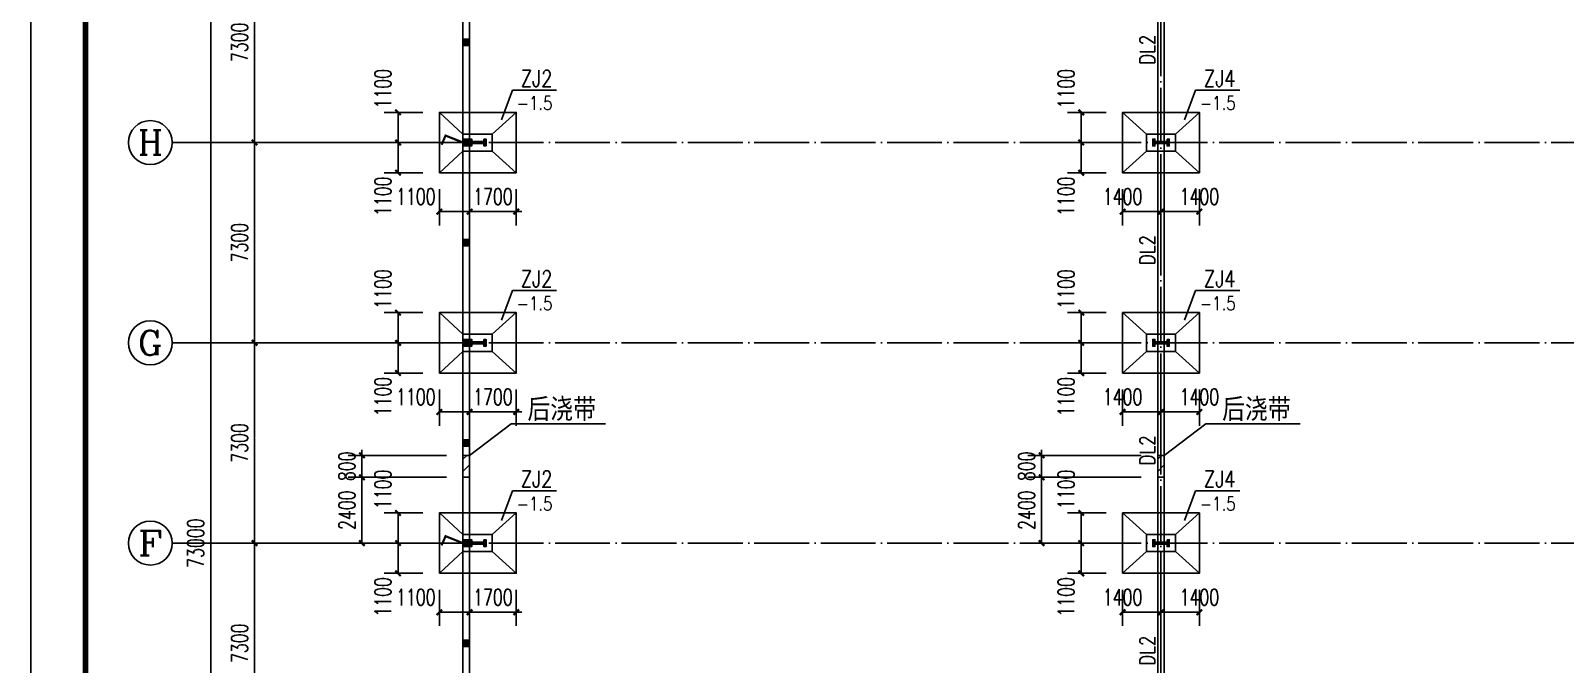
# Model space of a CAD drawing. Extents: x 37237700 to 37865026, y 138877 to 347670.
# Drawn here: x 37237700 to 37293633, y 290427 to 313518 of the extents above; entities that cross this region are included whole.
import ezdxf
from ezdxf.enums import TextEntityAlignment as Align

# ---------------------------------------------------------------- set-up
doc = ezdxf.new("R2010")
doc.units = 0
doc.header["$LTSCALE"] = 1000
doc.header["$MEASUREMENT"] = 0
doc.linetypes.add('ACAD_ISO04W100', pattern=[30.5, 24, -3, 0.5, -3])
doc.linetypes.add('DOTE', pattern=[2.42, 2, -0.2, 0.02, -0.2])
doc.layers.get('0').update_dxf_attribs({"linetype": 'CONTINUOUS'})
doc.layers.get('DEFPOINTS').update_dxf_attribs({"linetype": 'CONTINUOUS'})
for name, color, linetype in [('AXIS', 3, 'CONTINUOUS'), ('AXIS_TEXT', 7, 'CONTINUOUS'), ('COLUMN', 7, 'CONTINUOUS'), ('DOTE', 1, 'ACAD_ISO04W100'), ('PUB_DIM', 3, 'CONTINUOUS'), ('PUB_HATCH', 8, 'CONTINUOUS'), ('PUB_TITLE', 4, 'CONTINUOUS'), ('PUB_WZ', 7, 'CONTINUOUS'), ('独立基础', 2, 'CONTINUOUS')]:
    doc.layers.add(name, color=color, linetype=linetype)
doc.styles.add('_HZTXT', font='txt.shx', dxfattribs={"width": 0.8, "bigfont": 'hztxt.shx'})
doc.styles.add('_TCH_AXIS', font='COMPLEX', dxfattribs={"bigfont": 'GBCBIG'})
doc.styles.add('_TCH_DIM_T3', font='SIMPLEX', dxfattribs={"width": 0.705882, "bigfont": 'GBCBIG'})
doc.styles.add('COMPLEX', font='COMPLEX')
doc.styles.add('DIM_FONT', font='SIMPLEX.shx', dxfattribs={"width": 0.8})
doc.dimstyles.new('_TCH_ARCH&&200', dxfattribs={"dimtxt": 595, "dimasz": 200, "dimexe": 500, "dimexo": 600, "dimgap": 252.5, "dimtad": 1, "dimdec": 0, "dimzin": 0, "dimdsep": 46, "dimtxsty": '_TCH_DIM_T3', "dimblk": 'ARCHTICK', "dimcen": 0.09, "dimclrt": 7, "dimazin": 2, "dimtfac": 1, "dimtdec": 0, "dimtix": 1, "dimtmove": 2, "dimatfit": 3, "dimfxl": 1, "dimtolj": 1, "dimtzin": 0, "dimarcsym": 0})

# ---------------------------------------------------------------- blocks, each defined once
blk = doc.blocks.new('_ArchTick')
at = {"color": 0, "linetype": 'ByBlock', "const_width": 0.4}
blk.add_lwpolyline([(-0.5, -0.5), (0.5, 0.5)], dxfattribs=at)
blk = doc.blocks.new('*D1121')
at = {"layer": 'DEFPOINTS', "color": 0}
for p in [(37274546, 298043), (37278777, 298043), (37278777, 297243)]:
    blk.add_point(p, dxfattribs=at)
at = {"layer": 'PUB_DIM', "color": 0, "lineweight": -2}
for p, q in [((37274546, 298043), (37274546, 298243)), ((37278177, 298043), (37274046, 298043)), ((37274546, 297243), (37274546, 298043)), ((37278177, 297243), (37274046, 297243)), ((37274546, 297243), (37274546, 297043))]:
    blk.add_line(p, q, dxfattribs=at)
at = {"layer": 'PUB_DIM', "color": 0, "lineweight": -2, "xscale": 200, "yscale": 200, "zscale": 200}
for p, rotation in [((37274546, 298043), 270), ((37274546, 297243), 90)]:
    blk.add_blockref('_ArchTick', p, dxfattribs=dict(at, rotation=rotation))
at = {"layer": 'PUB_DIM', "color": 7, "insert": (37273996, 297643), "char_height": 595, "attachment_point": 5, "rotation": 90, "style": '_TCH_DIM_T3'}
blk.add_mtext('\\A1;800', dxfattribs=at)
blk = doc.blocks.new('*D1122')
at = {"layer": 'DEFPOINTS', "color": 0}
for p in [(37274546, 297243), (37278777, 297243), (37278777, 294843)]:
    blk.add_point(p, dxfattribs=at)
at = {"layer": 'PUB_DIM', "color": 0, "lineweight": -2}
for p, q in [((37278177, 297243), (37274046, 297243)), ((37274546, 294843), (37274546, 297243)), ((37278177, 294843), (37274046, 294843))]:
    blk.add_line(p, q, dxfattribs=at)
at = {"layer": 'PUB_DIM', "color": 0, "lineweight": -2, "xscale": 200, "yscale": 200, "zscale": 200}
for p, rotation in [((37274546, 297243), 90), ((37274546, 294843), 270)]:
    blk.add_blockref('_ArchTick', p, dxfattribs=dict(at, rotation=rotation))
at = {"layer": 'PUB_DIM', "color": 7, "insert": (37273996, 296043), "char_height": 595, "attachment_point": 5, "rotation": 90, "style": '_TCH_DIM_T3'}
blk.add_mtext('\\A1;2400', dxfattribs=at)
blk = doc.blocks.new('*D1123')
at = {"layer": 'DEFPOINTS', "color": 0}
for p in [(37249773, 298043), (37253457, 298043), (37253457, 297243)]:
    blk.add_point(p, dxfattribs=at)
at = {"layer": 'PUB_DIM', "color": 0, "lineweight": -2}
for p, q in [((37249773, 298043), (37249773, 298243)), ((37252857, 298043), (37249273, 298043)), ((37249773, 297243), (37249773, 298043)), ((37252857, 297243), (37249273, 297243)), ((37249773, 297243), (37249773, 297043))]:
    blk.add_line(p, q, dxfattribs=at)
at = {"layer": 'PUB_DIM', "color": 0, "lineweight": -2, "xscale": 200, "yscale": 200, "zscale": 200}
for p, rotation in [((37249773, 298043), 270), ((37249773, 297243), 90)]:
    blk.add_blockref('_ArchTick', p, dxfattribs=dict(at, rotation=rotation))
at = {"layer": 'PUB_DIM', "color": 7, "insert": (37249223, 297643), "char_height": 595, "attachment_point": 5, "rotation": 90, "style": '_TCH_DIM_T3'}
blk.add_mtext('\\A1;800', dxfattribs=at)
blk = doc.blocks.new('*D1124')
at = {"layer": 'DEFPOINTS', "color": 0}
for p in [(37249773, 297243), (37253457, 297243), (37253457, 294843)]:
    blk.add_point(p, dxfattribs=at)
at = {"layer": 'PUB_DIM', "color": 0, "lineweight": -2}
for p, q in [((37252857, 297243), (37249273, 297243)), ((37249773, 294843), (37249773, 297243)), ((37252857, 294843), (37249273, 294843))]:
    blk.add_line(p, q, dxfattribs=at)
at = {"layer": 'PUB_DIM', "color": 0, "lineweight": -2, "xscale": 200, "yscale": 200, "zscale": 200}
for p, rotation in [((37249773, 297243), 90), ((37249773, 294843), 270)]:
    blk.add_blockref('_ArchTick', p, dxfattribs=dict(at, rotation=rotation))
at = {"layer": 'PUB_DIM', "color": 7, "insert": (37249223, 296043), "char_height": 595, "attachment_point": 5, "rotation": 90, "style": '_TCH_DIM_T3'}
blk.add_mtext('\\A1;2400', dxfattribs=at)
blk = doc.blocks.new('*D1177')
at = {"layer": 'DEFPOINTS', "color": 0}
for p in [(37275989, 310543), (37277497, 310543), (37277497, 309443)]:
    blk.add_point(p, dxfattribs=at)
at = {"layer": 'PUB_DIM', "color": 0, "lineweight": -2}
for p, q in [((37276897, 310543), (37275489, 310543)), ((37275989, 309443), (37275989, 310543)), ((37276897, 309443), (37275489, 309443))]:
    blk.add_line(p, q, dxfattribs=at)
at = {"layer": 'PUB_DIM', "color": 0, "lineweight": -2, "xscale": 200, "yscale": 200, "zscale": 200}
for p, rotation in [((37275989, 310543), 90), ((37275989, 309443), 270)]:
    blk.add_blockref('_ArchTick', p, dxfattribs=dict(at, rotation=rotation))
at = {"layer": 'PUB_DIM', "color": 7, "insert": (37275439, 311403), "char_height": 595, "attachment_point": 5, "rotation": 90, "style": '_TCH_DIM_T3'}
blk.add_mtext('\\A1;1100', dxfattribs=at)
blk = doc.blocks.new('*D1178')
at = {"layer": 'DEFPOINTS', "color": 0}
for p in [(37275989, 309443), (37277497, 309443), (37277497, 308343)]:
    blk.add_point(p, dxfattribs=at)
at = {"layer": 'PUB_DIM', "color": 0, "lineweight": -2}
for p, q in [((37276897, 309443), (37275489, 309443)), ((37275989, 308343), (37275989, 309443)), ((37276897, 308343), (37275489, 308343))]:
    blk.add_line(p, q, dxfattribs=at)
at = {"layer": 'PUB_DIM', "color": 0, "lineweight": -2, "xscale": 200, "yscale": 200, "zscale": 200}
for p, rotation in [((37275989, 309443), 90), ((37275989, 308343), 270)]:
    blk.add_blockref('_ArchTick', p, dxfattribs=dict(at, rotation=rotation))
at = {"layer": 'PUB_DIM', "color": 7, "insert": (37275439, 307483), "char_height": 595, "attachment_point": 5, "rotation": 90, "style": '_TCH_DIM_T3'}
blk.add_mtext('\\A1;1100', dxfattribs=at)
blk = doc.blocks.new('*D1179')
at = {"layer": 'DEFPOINTS', "color": 0}
for p in [(37277497, 308343), (37278897, 308343), (37278897, 306924)]:
    blk.add_point(p, dxfattribs=at)
at = {"layer": 'PUB_DIM', "color": 0, "lineweight": -2}
for p, q in [((37277497, 307743), (37277497, 306424)), ((37278897, 307743), (37278897, 306424)), ((37277497, 306924), (37278897, 306924))]:
    blk.add_line(p, q, dxfattribs=at)
at = {"layer": 'PUB_DIM', "color": 0, "lineweight": -2, "xscale": 200, "yscale": 200, "zscale": 200, "rotation": 180}
blk.add_blockref('_ArchTick', (37277497, 306924), dxfattribs=at)
at = {"layer": 'PUB_DIM', "color": 0, "lineweight": -2, "xscale": 200, "yscale": 200, "zscale": 200}
blk.add_blockref('_ArchTick', (37278897, 306924), dxfattribs=at)
at = {"layer": 'PUB_DIM', "color": 7, "insert": (37277497, 307474), "char_height": 595, "attachment_point": 5, "style": '_TCH_DIM_T3'}
blk.add_mtext('\\A1;1400', dxfattribs=at)
blk = doc.blocks.new('*D1180')
at = {"layer": 'DEFPOINTS', "color": 0}
for p in [(37278897, 308343), (37280297, 308343), (37280297, 306924)]:
    blk.add_point(p, dxfattribs=at)
at = {"layer": 'PUB_DIM', "color": 0, "lineweight": -2}
for p, q in [((37278897, 307743), (37278897, 306424)), ((37280297, 307743), (37280297, 306424)), ((37278897, 306924), (37280297, 306924))]:
    blk.add_line(p, q, dxfattribs=at)
at = {"layer": 'PUB_DIM', "color": 0, "lineweight": -2, "xscale": 200, "yscale": 200, "zscale": 200, "rotation": 180}
blk.add_blockref('_ArchTick', (37278897, 306924), dxfattribs=at)
at = {"layer": 'PUB_DIM', "color": 0, "lineweight": -2, "xscale": 200, "yscale": 200, "zscale": 200}
blk.add_blockref('_ArchTick', (37280297, 306924), dxfattribs=at)
at = {"layer": 'PUB_DIM', "color": 7, "insert": (37280297, 307474), "char_height": 595, "attachment_point": 5, "style": '_TCH_DIM_T3'}
blk.add_mtext('\\A1;1400', dxfattribs=at)
blk = doc.blocks.new('*D1181')
at = {"layer": 'DEFPOINTS', "color": 0}
for p in [(37252597, 308343), (37253697, 308343), (37253697, 306924)]:
    blk.add_point(p, dxfattribs=at)
at = {"layer": 'PUB_DIM', "color": 0, "lineweight": -2}
for p, q in [((37252597, 307743), (37252597, 306424)), ((37253697, 307743), (37253697, 306424)), ((37252597, 306924), (37253697, 306924))]:
    blk.add_line(p, q, dxfattribs=at)
at = {"layer": 'PUB_DIM', "color": 0, "lineweight": -2, "xscale": 200, "yscale": 200, "zscale": 200, "rotation": 180}
blk.add_blockref('_ArchTick', (37252597, 306924), dxfattribs=at)
at = {"layer": 'PUB_DIM', "color": 0, "lineweight": -2, "xscale": 200, "yscale": 200, "zscale": 200}
blk.add_blockref('_ArchTick', (37253697, 306924), dxfattribs=at)
at = {"layer": 'PUB_DIM', "color": 7, "insert": (37251737, 307474), "char_height": 595, "attachment_point": 5, "style": '_TCH_DIM_T3'}
blk.add_mtext('\\A1;1100', dxfattribs=at)
blk = doc.blocks.new('*D1182')
at = {"layer": 'DEFPOINTS', "color": 0}
for p in [(37253697, 308343), (37255397, 308343), (37255397, 306924)]:
    blk.add_point(p, dxfattribs=at)
at = {"layer": 'PUB_DIM', "color": 0, "lineweight": -2}
for p, q in [((37253697, 307743), (37253697, 306424)), ((37255397, 307743), (37255397, 306424)), ((37253697, 306924), (37253497, 306924)), ((37253697, 306924), (37255397, 306924)), ((37255397, 306924), (37255597, 306924))]:
    blk.add_line(p, q, dxfattribs=at)
at = {"layer": 'PUB_DIM', "color": 0, "lineweight": -2, "xscale": 200, "yscale": 200, "zscale": 200}
blk.add_blockref('_ArchTick', (37253697, 306924), dxfattribs=at)
at = {"layer": 'PUB_DIM', "color": 0, "lineweight": -2, "xscale": 200, "yscale": 200, "zscale": 200, "rotation": 180}
blk.add_blockref('_ArchTick', (37255397, 306924), dxfattribs=at)
at = {"layer": 'PUB_DIM', "color": 7, "insert": (37254547, 307474), "char_height": 595, "attachment_point": 5, "style": '_TCH_DIM_T3'}
blk.add_mtext('\\A1;1700', dxfattribs=at)
blk = doc.blocks.new('*D1183')
at = {"layer": 'DEFPOINTS', "color": 0}
for p in [(37251089, 310543), (37252597, 310543), (37252597, 309443)]:
    blk.add_point(p, dxfattribs=at)
at = {"layer": 'PUB_DIM', "color": 0, "lineweight": -2}
for p, q in [((37251997, 310543), (37250589, 310543)), ((37251089, 309443), (37251089, 310543)), ((37251997, 309443), (37250589, 309443))]:
    blk.add_line(p, q, dxfattribs=at)
at = {"layer": 'PUB_DIM', "color": 0, "lineweight": -2, "xscale": 200, "yscale": 200, "zscale": 200}
for p, rotation in [((37251089, 310543), 90), ((37251089, 309443), 270)]:
    blk.add_blockref('_ArchTick', p, dxfattribs=dict(at, rotation=rotation))
at = {"layer": 'PUB_DIM', "color": 7, "insert": (37250539, 311403), "char_height": 595, "attachment_point": 5, "rotation": 90, "style": '_TCH_DIM_T3'}
blk.add_mtext('\\A1;1100', dxfattribs=at)
blk = doc.blocks.new('*D1184')
at = {"layer": 'DEFPOINTS', "color": 0}
for p in [(37251089, 309443), (37252597, 309443), (37252597, 308343)]:
    blk.add_point(p, dxfattribs=at)
at = {"layer": 'PUB_DIM', "color": 0, "lineweight": -2}
for p, q in [((37251997, 309443), (37250589, 309443)), ((37251089, 308343), (37251089, 309443)), ((37251997, 308343), (37250589, 308343))]:
    blk.add_line(p, q, dxfattribs=at)
at = {"layer": 'PUB_DIM', "color": 0, "lineweight": -2, "xscale": 200, "yscale": 200, "zscale": 200}
for p, rotation in [((37251089, 309443), 90), ((37251089, 308343), 270)]:
    blk.add_blockref('_ArchTick', p, dxfattribs=dict(at, rotation=rotation))
at = {"layer": 'PUB_DIM', "color": 7, "insert": (37250539, 307483), "char_height": 595, "attachment_point": 5, "rotation": 90, "style": '_TCH_DIM_T3'}
blk.add_mtext('\\A1;1100', dxfattribs=at)
blk = doc.blocks.new('*D1189')
at = {"layer": 'DEFPOINTS', "color": 0}
for p in [(37275989, 303243), (37277497, 303243), (37277497, 302143)]:
    blk.add_point(p, dxfattribs=at)
at = {"layer": 'PUB_DIM', "color": 0, "lineweight": -2}
for p, q in [((37276897, 303243), (37275489, 303243)), ((37275989, 302143), (37275989, 303243)), ((37276897, 302143), (37275489, 302143))]:
    blk.add_line(p, q, dxfattribs=at)
at = {"layer": 'PUB_DIM', "color": 0, "lineweight": -2, "xscale": 200, "yscale": 200, "zscale": 200}
for p, rotation in [((37275989, 303243), 90), ((37275989, 302143), 270)]:
    blk.add_blockref('_ArchTick', p, dxfattribs=dict(at, rotation=rotation))
at = {"layer": 'PUB_DIM', "color": 7, "insert": (37275439, 304103), "char_height": 595, "attachment_point": 5, "rotation": 90, "style": '_TCH_DIM_T3'}
blk.add_mtext('\\A1;1100', dxfattribs=at)
blk = doc.blocks.new('*D1190')
at = {"layer": 'DEFPOINTS', "color": 0}
for p in [(37275989, 302143), (37277497, 302143), (37277497, 301043)]:
    blk.add_point(p, dxfattribs=at)
at = {"layer": 'PUB_DIM', "color": 0, "lineweight": -2}
for p, q in [((37276897, 302143), (37275489, 302143)), ((37275989, 301043), (37275989, 302143)), ((37276897, 301043), (37275489, 301043))]:
    blk.add_line(p, q, dxfattribs=at)
at = {"layer": 'PUB_DIM', "color": 0, "lineweight": -2, "xscale": 200, "yscale": 200, "zscale": 200}
for p, rotation in [((37275989, 302143), 90), ((37275989, 301043), 270)]:
    blk.add_blockref('_ArchTick', p, dxfattribs=dict(at, rotation=rotation))
at = {"layer": 'PUB_DIM', "color": 7, "insert": (37275439, 300183), "char_height": 595, "attachment_point": 5, "rotation": 90, "style": '_TCH_DIM_T3'}
blk.add_mtext('\\A1;1100', dxfattribs=at)
blk = doc.blocks.new('*D1191')
at = {"layer": 'DEFPOINTS', "color": 0}
for p in [(37277497, 301043), (37278897, 301043), (37278897, 299624)]:
    blk.add_point(p, dxfattribs=at)
at = {"layer": 'PUB_DIM', "color": 0, "lineweight": -2}
for p, q in [((37277497, 300443), (37277497, 299124)), ((37278897, 300443), (37278897, 299124)), ((37277497, 299624), (37278897, 299624))]:
    blk.add_line(p, q, dxfattribs=at)
at = {"layer": 'PUB_DIM', "color": 0, "lineweight": -2, "xscale": 200, "yscale": 200, "zscale": 200, "rotation": 180}
blk.add_blockref('_ArchTick', (37277497, 299624), dxfattribs=at)
at = {"layer": 'PUB_DIM', "color": 0, "lineweight": -2, "xscale": 200, "yscale": 200, "zscale": 200}
blk.add_blockref('_ArchTick', (37278897, 299624), dxfattribs=at)
at = {"layer": 'PUB_DIM', "color": 7, "insert": (37277497, 300174), "char_height": 595, "attachment_point": 5, "style": '_TCH_DIM_T3'}
blk.add_mtext('\\A1;1400', dxfattribs=at)
blk = doc.blocks.new('*D1192')
at = {"layer": 'DEFPOINTS', "color": 0}
for p in [(37278897, 301043), (37280297, 301043), (37280297, 299624)]:
    blk.add_point(p, dxfattribs=at)
at = {"layer": 'PUB_DIM', "color": 0, "lineweight": -2}
for p, q in [((37278897, 300443), (37278897, 299124)), ((37280297, 300443), (37280297, 299124)), ((37278897, 299624), (37280297, 299624))]:
    blk.add_line(p, q, dxfattribs=at)
at = {"layer": 'PUB_DIM', "color": 0, "lineweight": -2, "xscale": 200, "yscale": 200, "zscale": 200, "rotation": 180}
blk.add_blockref('_ArchTick', (37278897, 299624), dxfattribs=at)
at = {"layer": 'PUB_DIM', "color": 0, "lineweight": -2, "xscale": 200, "yscale": 200, "zscale": 200}
blk.add_blockref('_ArchTick', (37280297, 299624), dxfattribs=at)
at = {"layer": 'PUB_DIM', "color": 7, "insert": (37280297, 300174), "char_height": 595, "attachment_point": 5, "style": '_TCH_DIM_T3'}
blk.add_mtext('\\A1;1400', dxfattribs=at)
blk = doc.blocks.new('*D1193')
at = {"layer": 'DEFPOINTS', "color": 0}
for p in [(37252597, 301043), (37253697, 301043), (37253697, 299624)]:
    blk.add_point(p, dxfattribs=at)
at = {"layer": 'PUB_DIM', "color": 0, "lineweight": -2}
for p, q in [((37252597, 300443), (37252597, 299124)), ((37253697, 300443), (37253697, 299124)), ((37252597, 299624), (37253697, 299624))]:
    blk.add_line(p, q, dxfattribs=at)
at = {"layer": 'PUB_DIM', "color": 0, "lineweight": -2, "xscale": 200, "yscale": 200, "zscale": 200, "rotation": 180}
blk.add_blockref('_ArchTick', (37252597, 299624), dxfattribs=at)
at = {"layer": 'PUB_DIM', "color": 0, "lineweight": -2, "xscale": 200, "yscale": 200, "zscale": 200}
blk.add_blockref('_ArchTick', (37253697, 299624), dxfattribs=at)
at = {"layer": 'PUB_DIM', "color": 7, "insert": (37251737, 300174), "char_height": 595, "attachment_point": 5, "style": '_TCH_DIM_T3'}
blk.add_mtext('\\A1;1100', dxfattribs=at)
blk = doc.blocks.new('*D1194')
at = {"layer": 'DEFPOINTS', "color": 0}
for p in [(37253697, 301043), (37255397, 301043), (37255397, 299624)]:
    blk.add_point(p, dxfattribs=at)
at = {"layer": 'PUB_DIM', "color": 0, "lineweight": -2}
for p, q in [((37253697, 300443), (37253697, 299124)), ((37255397, 300443), (37255397, 299124)), ((37253697, 299624), (37253497, 299624)), ((37253697, 299624), (37255397, 299624)), ((37255397, 299624), (37255597, 299624))]:
    blk.add_line(p, q, dxfattribs=at)
at = {"layer": 'PUB_DIM', "color": 0, "lineweight": -2, "xscale": 200, "yscale": 200, "zscale": 200}
blk.add_blockref('_ArchTick', (37253697, 299624), dxfattribs=at)
at = {"layer": 'PUB_DIM', "color": 0, "lineweight": -2, "xscale": 200, "yscale": 200, "zscale": 200, "rotation": 180}
blk.add_blockref('_ArchTick', (37255397, 299624), dxfattribs=at)
at = {"layer": 'PUB_DIM', "color": 7, "insert": (37254547, 300174), "char_height": 595, "attachment_point": 5, "style": '_TCH_DIM_T3'}
blk.add_mtext('\\A1;1700', dxfattribs=at)
blk = doc.blocks.new('*D1195')
at = {"layer": 'DEFPOINTS', "color": 0}
for p in [(37251089, 303243), (37252597, 303243), (37252597, 302143)]:
    blk.add_point(p, dxfattribs=at)
at = {"layer": 'PUB_DIM', "color": 0, "lineweight": -2}
for p, q in [((37251997, 303243), (37250589, 303243)), ((37251089, 302143), (37251089, 303243)), ((37251997, 302143), (37250589, 302143))]:
    blk.add_line(p, q, dxfattribs=at)
at = {"layer": 'PUB_DIM', "color": 0, "lineweight": -2, "xscale": 200, "yscale": 200, "zscale": 200}
for p, rotation in [((37251089, 303243), 90), ((37251089, 302143), 270)]:
    blk.add_blockref('_ArchTick', p, dxfattribs=dict(at, rotation=rotation))
at = {"layer": 'PUB_DIM', "color": 7, "insert": (37250539, 304103), "char_height": 595, "attachment_point": 5, "rotation": 90, "style": '_TCH_DIM_T3'}
blk.add_mtext('\\A1;1100', dxfattribs=at)
blk = doc.blocks.new('*D1196')
at = {"layer": 'DEFPOINTS', "color": 0}
for p in [(37251089, 302143), (37252597, 302143), (37252597, 301043)]:
    blk.add_point(p, dxfattribs=at)
at = {"layer": 'PUB_DIM', "color": 0, "lineweight": -2}
for p, q in [((37251997, 302143), (37250589, 302143)), ((37251089, 301043), (37251089, 302143)), ((37251997, 301043), (37250589, 301043))]:
    blk.add_line(p, q, dxfattribs=at)
at = {"layer": 'PUB_DIM', "color": 0, "lineweight": -2, "xscale": 200, "yscale": 200, "zscale": 200}
for p, rotation in [((37251089, 302143), 90), ((37251089, 301043), 270)]:
    blk.add_blockref('_ArchTick', p, dxfattribs=dict(at, rotation=rotation))
at = {"layer": 'PUB_DIM', "color": 7, "insert": (37250539, 300183), "char_height": 595, "attachment_point": 5, "rotation": 90, "style": '_TCH_DIM_T3'}
blk.add_mtext('\\A1;1100', dxfattribs=at)
blk = doc.blocks.new('*D1201')
at = {"layer": 'DEFPOINTS', "color": 0}
for p in [(37275989, 295943), (37277497, 295943), (37277497, 294843)]:
    blk.add_point(p, dxfattribs=at)
at = {"layer": 'PUB_DIM', "color": 0, "lineweight": -2}
for p, q in [((37276897, 295943), (37275489, 295943)), ((37275989, 294843), (37275989, 295943)), ((37276897, 294843), (37275489, 294843))]:
    blk.add_line(p, q, dxfattribs=at)
at = {"layer": 'PUB_DIM', "color": 0, "lineweight": -2, "xscale": 200, "yscale": 200, "zscale": 200}
for p, rotation in [((37275989, 295943), 90), ((37275989, 294843), 270)]:
    blk.add_blockref('_ArchTick', p, dxfattribs=dict(at, rotation=rotation))
at = {"layer": 'PUB_DIM', "color": 7, "insert": (37275439, 296803), "char_height": 595, "attachment_point": 5, "rotation": 90, "style": '_TCH_DIM_T3'}
blk.add_mtext('\\A1;1100', dxfattribs=at)
blk = doc.blocks.new('*D1202')
at = {"layer": 'DEFPOINTS', "color": 0}
for p in [(37275989, 294843), (37277497, 294843), (37277497, 293743)]:
    blk.add_point(p, dxfattribs=at)
at = {"layer": 'PUB_DIM', "color": 0, "lineweight": -2}
for p, q in [((37276897, 294843), (37275489, 294843)), ((37275989, 293743), (37275989, 294843)), ((37276897, 293743), (37275489, 293743))]:
    blk.add_line(p, q, dxfattribs=at)
at = {"layer": 'PUB_DIM', "color": 0, "lineweight": -2, "xscale": 200, "yscale": 200, "zscale": 200}
for p, rotation in [((37275989, 294843), 90), ((37275989, 293743), 270)]:
    blk.add_blockref('_ArchTick', p, dxfattribs=dict(at, rotation=rotation))
at = {"layer": 'PUB_DIM', "color": 7, "insert": (37275439, 292883), "char_height": 595, "attachment_point": 5, "rotation": 90, "style": '_TCH_DIM_T3'}
blk.add_mtext('\\A1;1100', dxfattribs=at)
blk = doc.blocks.new('*D1203')
at = {"layer": 'DEFPOINTS', "color": 0}
for p in [(37277497, 293743), (37278897, 293743), (37278897, 292324)]:
    blk.add_point(p, dxfattribs=at)
at = {"layer": 'PUB_DIM', "color": 0, "lineweight": -2}
for p, q in [((37277497, 293143), (37277497, 291824)), ((37278897, 293143), (37278897, 291824)), ((37277497, 292324), (37278897, 292324))]:
    blk.add_line(p, q, dxfattribs=at)
at = {"layer": 'PUB_DIM', "color": 0, "lineweight": -2, "xscale": 200, "yscale": 200, "zscale": 200, "rotation": 180}
blk.add_blockref('_ArchTick', (37277497, 292324), dxfattribs=at)
at = {"layer": 'PUB_DIM', "color": 0, "lineweight": -2, "xscale": 200, "yscale": 200, "zscale": 200}
blk.add_blockref('_ArchTick', (37278897, 292324), dxfattribs=at)
at = {"layer": 'PUB_DIM', "color": 7, "insert": (37277497, 292874), "char_height": 595, "attachment_point": 5, "style": '_TCH_DIM_T3'}
blk.add_mtext('\\A1;1400', dxfattribs=at)
blk = doc.blocks.new('*D1204')
at = {"layer": 'DEFPOINTS', "color": 0}
for p in [(37278897, 293743), (37280297, 293743), (37280297, 292324)]:
    blk.add_point(p, dxfattribs=at)
at = {"layer": 'PUB_DIM', "color": 0, "lineweight": -2}
for p, q in [((37278897, 293143), (37278897, 291824)), ((37280297, 293143), (37280297, 291824)), ((37278897, 292324), (37280297, 292324))]:
    blk.add_line(p, q, dxfattribs=at)
at = {"layer": 'PUB_DIM', "color": 0, "lineweight": -2, "xscale": 200, "yscale": 200, "zscale": 200, "rotation": 180}
blk.add_blockref('_ArchTick', (37278897, 292324), dxfattribs=at)
at = {"layer": 'PUB_DIM', "color": 0, "lineweight": -2, "xscale": 200, "yscale": 200, "zscale": 200}
blk.add_blockref('_ArchTick', (37280297, 292324), dxfattribs=at)
at = {"layer": 'PUB_DIM', "color": 7, "insert": (37280297, 292874), "char_height": 595, "attachment_point": 5, "style": '_TCH_DIM_T3'}
blk.add_mtext('\\A1;1400', dxfattribs=at)
blk = doc.blocks.new('*D1205')
at = {"layer": 'DEFPOINTS', "color": 0}
for p in [(37252597, 293743), (37253697, 293743), (37253697, 292324)]:
    blk.add_point(p, dxfattribs=at)
at = {"layer": 'PUB_DIM', "color": 0, "lineweight": -2}
for p, q in [((37252597, 293143), (37252597, 291824)), ((37253697, 293143), (37253697, 291824)), ((37252597, 292324), (37253697, 292324))]:
    blk.add_line(p, q, dxfattribs=at)
at = {"layer": 'PUB_DIM', "color": 0, "lineweight": -2, "xscale": 200, "yscale": 200, "zscale": 200, "rotation": 180}
blk.add_blockref('_ArchTick', (37252597, 292324), dxfattribs=at)
at = {"layer": 'PUB_DIM', "color": 0, "lineweight": -2, "xscale": 200, "yscale": 200, "zscale": 200}
blk.add_blockref('_ArchTick', (37253697, 292324), dxfattribs=at)
at = {"layer": 'PUB_DIM', "color": 7, "insert": (37251737, 292874), "char_height": 595, "attachment_point": 5, "style": '_TCH_DIM_T3'}
blk.add_mtext('\\A1;1100', dxfattribs=at)
blk = doc.blocks.new('*D1206')
at = {"layer": 'DEFPOINTS', "color": 0}
for p in [(37253697, 293743), (37255397, 293743), (37255397, 292324)]:
    blk.add_point(p, dxfattribs=at)
at = {"layer": 'PUB_DIM', "color": 0, "lineweight": -2}
for p, q in [((37253697, 293143), (37253697, 291824)), ((37255397, 293143), (37255397, 291824)), ((37253697, 292324), (37253497, 292324)), ((37253697, 292324), (37255397, 292324)), ((37255397, 292324), (37255597, 292324))]:
    blk.add_line(p, q, dxfattribs=at)
at = {"layer": 'PUB_DIM', "color": 0, "lineweight": -2, "xscale": 200, "yscale": 200, "zscale": 200}
blk.add_blockref('_ArchTick', (37253697, 292324), dxfattribs=at)
at = {"layer": 'PUB_DIM', "color": 0, "lineweight": -2, "xscale": 200, "yscale": 200, "zscale": 200, "rotation": 180}
blk.add_blockref('_ArchTick', (37255397, 292324), dxfattribs=at)
at = {"layer": 'PUB_DIM', "color": 7, "insert": (37254547, 292874), "char_height": 595, "attachment_point": 5, "style": '_TCH_DIM_T3'}
blk.add_mtext('\\A1;1700', dxfattribs=at)
blk = doc.blocks.new('*D1207')
at = {"layer": 'DEFPOINTS', "color": 0}
for p in [(37251089, 295943), (37252597, 295943), (37252597, 294843)]:
    blk.add_point(p, dxfattribs=at)
at = {"layer": 'PUB_DIM', "color": 0, "lineweight": -2}
for p, q in [((37251997, 295943), (37250589, 295943)), ((37251089, 294843), (37251089, 295943)), ((37251997, 294843), (37250589, 294843))]:
    blk.add_line(p, q, dxfattribs=at)
at = {"layer": 'PUB_DIM', "color": 0, "lineweight": -2, "xscale": 200, "yscale": 200, "zscale": 200}
for p, rotation in [((37251089, 295943), 90), ((37251089, 294843), 270)]:
    blk.add_blockref('_ArchTick', p, dxfattribs=dict(at, rotation=rotation))
at = {"layer": 'PUB_DIM', "color": 7, "insert": (37250539, 296803), "char_height": 595, "attachment_point": 5, "rotation": 90, "style": '_TCH_DIM_T3'}
blk.add_mtext('\\A1;1100', dxfattribs=at)
blk = doc.blocks.new('*D1208')
at = {"layer": 'DEFPOINTS', "color": 0}
for p in [(37251089, 294843), (37252597, 294843), (37252597, 293743)]:
    blk.add_point(p, dxfattribs=at)
at = {"layer": 'PUB_DIM', "color": 0, "lineweight": -2}
for p, q in [((37251997, 294843), (37250589, 294843)), ((37251089, 293743), (37251089, 294843)), ((37251997, 293743), (37250589, 293743))]:
    blk.add_line(p, q, dxfattribs=at)
at = {"layer": 'PUB_DIM', "color": 0, "lineweight": -2, "xscale": 200, "yscale": 200, "zscale": 200}
for p, rotation in [((37251089, 294843), 90), ((37251089, 293743), 270)]:
    blk.add_blockref('_ArchTick', p, dxfattribs=dict(at, rotation=rotation))
at = {"layer": 'PUB_DIM', "color": 7, "insert": (37250539, 292883), "char_height": 595, "attachment_point": 5, "rotation": 90, "style": '_TCH_DIM_T3'}
blk.add_mtext('\\A1;1100', dxfattribs=at)
blk = doc.blocks.new('*D1513')
at = {"layer": 'AXIS', "color": 0, "lineweight": -2}
for p, q in [((37250262, 294843), (37245362, 294843)), ((37245862, 287543), (37245862, 294843)), ((37250262, 287543), (37245362, 287543))]:
    blk.add_line(p, q, dxfattribs=at)
at = {"layer": 'DEFPOINTS', "color": 0}
for p in [(37245862, 294843), (37250862, 294843), (37250862, 287543)]:
    blk.add_point(p, dxfattribs=at)
at = {"layer": 'AXIS', "color": 0, "lineweight": -2, "xscale": 200, "yscale": 200, "zscale": 200}
for p, rotation in [((37245862, 294843), 90), ((37245862, 287543), 270)]:
    blk.add_blockref('_ArchTick', p, dxfattribs=dict(at, rotation=rotation))
at = {"layer": 'AXIS', "color": 7, "insert": (37245312, 291193), "char_height": 595, "attachment_point": 5, "rotation": 90, "style": '_TCH_DIM_T3'}
blk.add_mtext('\\A1;7300', dxfattribs=at)
blk = doc.blocks.new('*D1514')
at = {"layer": 'AXIS', "color": 0, "lineweight": -2}
for p, q in [((37250262, 302143), (37245362, 302143)), ((37245862, 294843), (37245862, 302143)), ((37250262, 294843), (37245362, 294843))]:
    blk.add_line(p, q, dxfattribs=at)
at = {"layer": 'DEFPOINTS', "color": 0}
for p in [(37245862, 302143), (37250862, 302143), (37250862, 294843)]:
    blk.add_point(p, dxfattribs=at)
at = {"layer": 'AXIS', "color": 0, "lineweight": -2, "xscale": 200, "yscale": 200, "zscale": 200}
for p, rotation in [((37245862, 302143), 90), ((37245862, 294843), 270)]:
    blk.add_blockref('_ArchTick', p, dxfattribs=dict(at, rotation=rotation))
at = {"layer": 'AXIS', "color": 7, "insert": (37245312, 298493), "char_height": 595, "attachment_point": 5, "rotation": 90, "style": '_TCH_DIM_T3'}
blk.add_mtext('\\A1;7300', dxfattribs=at)
blk = doc.blocks.new('*D1515')
at = {"layer": 'AXIS', "color": 0, "lineweight": -2}
for p, q in [((37250262, 309443), (37245362, 309443)), ((37245862, 302143), (37245862, 309443)), ((37250262, 302143), (37245362, 302143))]:
    blk.add_line(p, q, dxfattribs=at)
at = {"layer": 'DEFPOINTS', "color": 0}
for p in [(37245862, 309443), (37250862, 309443), (37250862, 302143)]:
    blk.add_point(p, dxfattribs=at)
at = {"layer": 'AXIS', "color": 0, "lineweight": -2, "xscale": 200, "yscale": 200, "zscale": 200}
for p, rotation in [((37245862, 309443), 90), ((37245862, 302143), 270)]:
    blk.add_blockref('_ArchTick', p, dxfattribs=dict(at, rotation=rotation))
at = {"layer": 'AXIS', "color": 7, "insert": (37245312, 305793), "char_height": 595, "attachment_point": 5, "rotation": 90, "style": '_TCH_DIM_T3'}
blk.add_mtext('\\A1;7300', dxfattribs=at)
blk = doc.blocks.new('*D1516')
at = {"layer": 'AXIS', "color": 0, "lineweight": -2}
for p, q in [((37250262, 316743), (37245362, 316743)), ((37245862, 309443), (37245862, 316743)), ((37250262, 309443), (37245362, 309443))]:
    blk.add_line(p, q, dxfattribs=at)
at = {"layer": 'DEFPOINTS', "color": 0}
for p in [(37245862, 316743), (37250862, 316743), (37250862, 309443)]:
    blk.add_point(p, dxfattribs=at)
at = {"layer": 'AXIS', "color": 0, "lineweight": -2, "xscale": 200, "yscale": 200, "zscale": 200}
for p, rotation in [((37245862, 316743), 90), ((37245862, 309443), 270)]:
    blk.add_blockref('_ArchTick', p, dxfattribs=dict(at, rotation=rotation))
at = {"layer": 'AXIS', "color": 7, "insert": (37245312, 313093), "char_height": 595, "attachment_point": 5, "rotation": 90, "style": '_TCH_DIM_T3'}
blk.add_mtext('\\A1;7300', dxfattribs=at)
blk = doc.blocks.new('*D1519')
at = {"layer": 'AXIS', "color": 0, "lineweight": -2}
for p, q in [((37250262, 331343), (37243762, 331343)), ((37244262, 258343), (37244262, 331343)), ((37250262, 258343), (37243762, 258343))]:
    blk.add_line(p, q, dxfattribs=at)
at = {"layer": 'DEFPOINTS', "color": 0}
for p in [(37244262, 331343), (37250862, 331343), (37250862, 258343)]:
    blk.add_point(p, dxfattribs=at)
at = {"layer": 'AXIS', "color": 0, "lineweight": -2, "xscale": 200, "yscale": 200, "zscale": 200}
for p, rotation in [((37244262, 331343), 90), ((37244262, 258343), 270)]:
    blk.add_blockref('_ArchTick', p, dxfattribs=dict(at, rotation=rotation))
at = {"layer": 'AXIS', "color": 7, "insert": (37243712, 294843), "char_height": 595, "attachment_point": 5, "rotation": 90, "style": '_TCH_DIM_T3'}
blk.add_mtext('\\A1;73000', dxfattribs=at)
blk = doc.blocks.new('_AXISO')
blk.add_circle((0, 0), 0.5)
at = {"layer": 'AXIS_TEXT', "style": 'COMPLEX', "width": 1.041667}
blk.add_attdef('A', text='', height=0.56, dxfattribs=at).set_placement((-0.25, -0.28), (0.25, -0.28), align=Align.FIT)

msp = doc.modelspace()

# ---------------------------------------------------------------- hatches: boundary and pattern name
for points in [[(37254216.5, 309567.8), (37254296.5, 309567.8), (37254296.5, 309317.8), (37254216.5, 309317.8), (37254216.5, 309402.8), (37253776.5, 309402.8), (37253776.5, 309317.8), (37253696.5, 309317.8), (37253696.5, 309567.8), (37253776.5, 309567.8), (37253776.5, 309482.8), (37254216.5, 309482.8)], [(37279116.5, 309567.8), (37279196.5, 309567.8), (37279196.5, 309317.8), (37279116.5, 309317.8), (37279116.5, 309402.8), (37278676.5, 309402.8), (37278676.5, 309317.8), (37278596.5, 309317.8), (37278596.5, 309567.8), (37278676.5, 309567.8), (37278676.5, 309482.8), (37279116.5, 309482.8)], [(37254216.5, 302267.8), (37254296.5, 302267.8), (37254296.5, 302017.8), (37254216.5, 302017.8), (37254216.5, 302102.8), (37253776.5, 302102.8), (37253776.5, 302017.8), (37253696.5, 302017.8), (37253696.5, 302267.8), (37253776.5, 302267.8), (37253776.5, 302182.8), (37254216.5, 302182.8)], [(37279116.5, 302267.8), (37279196.5, 302267.8), (37279196.5, 302017.8), (37279116.5, 302017.8), (37279116.5, 302102.8), (37278676.5, 302102.8), (37278676.5, 302017.8), (37278596.5, 302017.8), (37278596.5, 302267.8), (37278676.5, 302267.8), (37278676.5, 302182.8), (37279116.5, 302182.8)], [(37254216.5, 294967.8), (37254296.5, 294967.8), (37254296.5, 294717.8), (37254216.5, 294717.8), (37254216.5, 294802.8), (37253776.5, 294802.8), (37253776.5, 294717.8), (37253696.5, 294717.8), (37253696.5, 294967.8), (37253776.5, 294967.8), (37253776.5, 294882.8), (37254216.5, 294882.8)], [(37279116.5, 294967.8), (37279196.5, 294967.8), (37279196.5, 294717.8), (37279116.5, 294717.8), (37279116.5, 294802.8), (37278676.5, 294802.8), (37278676.5, 294717.8), (37278596.5, 294717.8), (37278596.5, 294967.8), (37278676.5, 294967.8), (37278676.5, 294882.8), (37279116.5, 294882.8)]]:
    msp.add_hatch(color=256).paths.add_polyline_path(points)
h = msp.add_hatch()
h.set_pattern_fill('ANSI31', color=256, scale=200)
h.set_pattern_definition([(45, (0, 0), (-224.506403, 224.506403), [])])
h.paths.add_polyline_path([(37253696.5, 298042.8), (37253456.5, 298042.8), (37253456.5, 297242.8), (37253696.5, 297242.8)])
h = msp.add_hatch()
h.set_pattern_fill('ANSI31', color=256, scale=200)
h.set_pattern_definition([(45, (25320, 0), (-224.506403, 224.506403), [])])
h.paths.add_polyline_path([(37279016.5, 298042.8), (37278776.5, 298042.8), (37278776.5, 297242.8), (37279016.5, 297242.8)])
at = {"layer": 'PUB_HATCH'}
for points in [[(37253456.5, 312972.8), (37253696.5, 312972.8), (37253696.5, 313212.8), (37253456.5, 313212.8)], [(37253456.5, 309322.8), (37253696.5, 309322.8), (37253696.5, 309562.8), (37253456.5, 309562.8)], [(37253456.5, 305672.8), (37253696.5, 305672.8), (37253696.5, 305912.8), (37253456.5, 305912.8)], [(37253456.5, 302022.8), (37253696.5, 302022.8), (37253696.5, 302262.8), (37253456.5, 302262.8)], [(37253456.5, 298372.8), (37253696.5, 298372.8), (37253696.5, 298612.8), (37253456.5, 298612.8)], [(37253456.5, 294722.8), (37253696.5, 294722.8), (37253696.5, 294962.8), (37253456.5, 294962.8)], [(37253456.5, 291072.8), (37253696.5, 291072.8), (37253696.5, 291312.8), (37253456.5, 291312.8)]]:
    msp.add_hatch(color=256, dxfattribs=at).paths.add_polyline_path(points)

# ---------------------------------------------------------------- linework, layer by layer
for p, q in [((37278776.5, 258777.8), (37278776.5, 330907.8)), ((37279016.5, 258777.8), (37279016.5, 330907.8)), ((37254856, 310265.5, 0), (37255256.3, 311345, 0)), ((37255256.3, 311345, 0), (37256866.4, 311345, 0)), ((37279756, 310265.5, 0), (37280156.3, 311345, 0)), ((37280156.3, 311345, 0), (37281766.4, 311345, 0)), ((37254856, 302965.5, 0), (37255256.3, 304045, 0)), ((37255256.3, 304045, 0), (37256866.4, 304045, 0)), ((37279756, 302965.5, 0), (37280156.3, 304045, 0)), ((37280156.3, 304045, 0), (37281766.4, 304045, 0)), ((37253696.5, 298042.8), (37255216.6, 299185.8)), ((37255216.6, 299185.8), (37258649.1, 299185.8)), ((37279016.5, 298042.8), (37280536.6, 299185.8)), ((37280536.6, 299185.8), (37283969.1, 299185.8)), ((37254856, 295665.5, 0), (37255256.3, 296745, 0)), ((37255256.3, 296745, 0), (37256866.4, 296745, 0)), ((37279756, 295665.5, 0), (37280156.3, 296745, 0)), ((37280156.3, 296745, 0), (37281766.4, 296745, 0))]:
    msp.add_line(p, q)
for points in [[(37253456.5, 331582.8), (37304336.5, 331582.8), (37304336.5, 258102.8), (37253456.5, 258102.8)], [(37253696.5, 331342.8), (37304096.5, 331342.8), (37304096.5, 258342.8), (37253696.5, 258342.8)], [(37253456.5, 298042.8), (37253696.5, 298042.8), (37253696.5, 297242.8), (37253456.5, 297242.8)], [(37278776.5, 298042.8), (37279016.5, 298042.8), (37279016.5, 297242.8), (37278776.5, 297242.8)]]:
    msp.add_lwpolyline(points, close=True)
at = {"const_width": 80}
for points in [[(37253456.5, 309442.8), (37252820.8, 309695.9), (37252676.3, 309361.5)], [(37253456.5, 294842.8), (37252820.8, 295095.9), (37252676.3, 294761.5)]]:
    msp.add_lwpolyline(points, dxfattribs=at)
for points in [[(37254216.5, 309567.8), (37254296.5, 309567.8), (37254296.5, 309317.8), (37254216.5, 309317.8), (37254216.5, 309402.8), (37253776.5, 309402.8), (37253776.5, 309317.8), (37253696.5, 309317.8), (37253696.5, 309567.8), (37253776.5, 309567.8), (37253776.5, 309482.8), (37254216.5, 309482.8), (37254216.5, 309567.8)], [(37279116.5, 309567.8), (37279196.5, 309567.8), (37279196.5, 309317.8), (37279116.5, 309317.8), (37279116.5, 309402.8), (37278676.5, 309402.8), (37278676.5, 309317.8), (37278596.5, 309317.8), (37278596.5, 309567.8), (37278676.5, 309567.8), (37278676.5, 309482.8), (37279116.5, 309482.8), (37279116.5, 309567.8)], [(37254216.5, 302267.8), (37254296.5, 302267.8), (37254296.5, 302017.8), (37254216.5, 302017.8), (37254216.5, 302102.8), (37253776.5, 302102.8), (37253776.5, 302017.8), (37253696.5, 302017.8), (37253696.5, 302267.8), (37253776.5, 302267.8), (37253776.5, 302182.8), (37254216.5, 302182.8), (37254216.5, 302267.8)], [(37279116.5, 302267.8), (37279196.5, 302267.8), (37279196.5, 302017.8), (37279116.5, 302017.8), (37279116.5, 302102.8), (37278676.5, 302102.8), (37278676.5, 302017.8), (37278596.5, 302017.8), (37278596.5, 302267.8), (37278676.5, 302267.8), (37278676.5, 302182.8), (37279116.5, 302182.8), (37279116.5, 302267.8)], [(37254216.5, 294967.8), (37254296.5, 294967.8), (37254296.5, 294717.8), (37254216.5, 294717.8), (37254216.5, 294802.8), (37253776.5, 294802.8), (37253776.5, 294717.8), (37253696.5, 294717.8), (37253696.5, 294967.8), (37253776.5, 294967.8), (37253776.5, 294882.8), (37254216.5, 294882.8), (37254216.5, 294967.8)], [(37279116.5, 294967.8), (37279196.5, 294967.8), (37279196.5, 294717.8), (37279116.5, 294717.8), (37279116.5, 294802.8), (37278676.5, 294802.8), (37278676.5, 294717.8), (37278596.5, 294717.8), (37278596.5, 294967.8), (37278676.5, 294967.8), (37278676.5, 294882.8), (37279116.5, 294882.8), (37279116.5, 294967.8)]]:
    msp.add_lwpolyline(points)
at = {"layer": 'AXIS'}
for p, q in [((37250862.5, 309442.8), (37242862.5, 309442.8)), ((37250862.5, 302142.8), (37242862.5, 302142.8)), ((37250862.5, 294842.8), (37242862.5, 294842.8))]:
    msp.add_line(p, q, dxfattribs=at)
at = {"layer": 'COLUMN'}
for p, q in [((37253696.5, 313212.8), (37253456.5, 313212.8)), ((37253456.5, 313212.8), (37253456.5, 312972.8)), ((37253456.5, 312972.8), (37253696.5, 312972.8)), ((37253696.5, 312972.8), (37253696.5, 313212.8)), ((37253696.5, 309562.8), (37253456.5, 309562.8)), ((37253456.5, 309562.8), (37253456.5, 309322.8)), ((37253456.5, 309322.8), (37253696.5, 309322.8)), ((37253696.5, 309322.8), (37253696.5, 309562.8)), ((37253696.5, 305912.8), (37253456.5, 305912.8)), ((37253456.5, 305912.8), (37253456.5, 305672.8)), ((37253456.5, 305672.8), (37253696.5, 305672.8)), ((37253696.5, 305672.8), (37253696.5, 305912.8)), ((37253696.5, 302262.8), (37253456.5, 302262.8)), ((37253456.5, 302262.8), (37253456.5, 302022.8)), ((37253696.5, 302022.8), (37253696.5, 302262.8)), ((37253456.5, 302022.8), (37253696.5, 302022.8)), ((37253696.5, 298612.8), (37253456.5, 298612.8)), ((37253456.5, 298612.8), (37253456.5, 298372.8)), ((37253456.5, 298372.8), (37253696.5, 298372.8)), ((37253696.5, 298372.8), (37253696.5, 298612.8)), ((37253696.5, 294962.8), (37253456.5, 294962.8)), ((37253456.5, 294962.8), (37253456.5, 294722.8)), ((37253696.5, 294722.8), (37253696.5, 294962.8)), ((37253456.5, 294722.8), (37253696.5, 294722.8)), ((37253696.5, 291312.8), (37253456.5, 291312.8)), ((37253456.5, 291312.8), (37253456.5, 291072.8)), ((37253456.5, 291072.8), (37253696.5, 291072.8)), ((37253696.5, 291072.8), (37253696.5, 291312.8))]:
    msp.add_line(p, q, dxfattribs=at)
at = {"layer": 'DOTE', "linetype": 'DOTE'}
for p, q in [((37253696.5, 333220.2), (37253696.5, 256309.1)), ((37278896.5, 333220.2), (37278896.5, 256309.1)), ((37307213.7, 309442.8), (37250862.5, 309442.8)), ((37307213.7, 302142.8), (37250862.5, 302142.8)), ((37307213.7, 294842.8), (37250862.5, 294842.8))]:
    msp.add_line(p, q, dxfattribs=at)
at = {"layer": 'PUB_TITLE'}
msp.add_lwpolyline([(37237700.2, 228870), (37321700.2, 228870), (37321700.2, 347670), (37237700.2, 347670)], close=True, dxfattribs=at)
at = {"layer": 'PUB_TITLE', "const_width": 200}
msp.add_lwpolyline([(37239700.2, 230870), (37319700.2, 230870), (37319700.2, 342670), (37239700.2, 342670)], close=True, dxfattribs=at)
at = {"layer": '独立基础'}
for p, q in [((37253456.5, 309752.8), (37252596.5, 310542.8)), ((37254521.5, 309752.8), (37255396.5, 310542.8)), ((37278371.5, 309752.8), (37277496.5, 310542.8)), ((37279421.5, 309752.8), (37280296.5, 310542.8)), ((37253456.5, 309132.8), (37252596.5, 308342.8)), ((37254521.5, 309132.8), (37255396.5, 308342.8)), ((37278371.5, 309132.8), (37277496.5, 308342.8)), ((37279421.5, 309132.8), (37280296.5, 308342.8)), ((37253456.5, 302452.8), (37252596.5, 303242.8)), ((37254521.5, 302452.8), (37255396.5, 303242.8)), ((37278371.5, 302452.8), (37277496.5, 303242.8)), ((37279421.5, 302452.8), (37280296.5, 303242.8)), ((37253456.5, 301832.8), (37252596.5, 301042.8)), ((37254521.5, 301832.8), (37255396.5, 301042.8)), ((37278371.5, 301832.8), (37277496.5, 301042.8)), ((37279421.5, 301832.8), (37280296.5, 301042.8)), ((37253456.5, 295152.8), (37252596.5, 295942.8)), ((37254521.5, 295152.8), (37255396.5, 295942.8)), ((37278371.5, 295152.8), (37277496.5, 295942.8)), ((37279421.5, 295152.8), (37280296.5, 295942.8)), ((37253456.5, 294532.8), (37252596.5, 293742.8)), ((37254521.5, 294532.8), (37255396.5, 293742.8)), ((37278371.5, 294532.8), (37277496.5, 293742.8)), ((37279421.5, 294532.8), (37280296.5, 293742.8))]:
    msp.add_line(p, q, dxfattribs=at)
for points in [[(37252596.5, 308342.8), (37255396.5, 308342.8), (37255396.5, 310542.8), (37252596.5, 310542.8)], [(37277496.5, 308342.8), (37280296.5, 308342.8), (37280296.5, 310542.8), (37277496.5, 310542.8)], [(37253456.5, 309132.8), (37254521.5, 309132.8), (37254521.5, 309752.8), (37253456.5, 309752.8)], [(37278371.5, 309132.8), (37279421.5, 309132.8), (37279421.5, 309752.8), (37278371.5, 309752.8)], [(37252596.5, 301042.8), (37255396.5, 301042.8), (37255396.5, 303242.8), (37252596.5, 303242.8)], [(37277496.5, 301042.8), (37280296.5, 301042.8), (37280296.5, 303242.8), (37277496.5, 303242.8)], [(37253456.5, 301832.8), (37254521.5, 301832.8), (37254521.5, 302452.8), (37253456.5, 302452.8)], [(37278371.5, 301832.8), (37279421.5, 301832.8), (37279421.5, 302452.8), (37278371.5, 302452.8)], [(37252596.5, 293742.8), (37255396.5, 293742.8), (37255396.5, 295942.8), (37252596.5, 295942.8)], [(37277496.5, 293742.8), (37280296.5, 293742.8), (37280296.5, 295942.8), (37277496.5, 295942.8)], [(37253456.5, 294532.8), (37254521.5, 294532.8), (37254521.5, 295152.8), (37253456.5, 295152.8)], [(37278371.5, 294532.8), (37279421.5, 294532.8), (37279421.5, 295152.8), (37278371.5, 295152.8)]]:
    msp.add_lwpolyline(points, close=True, dxfattribs=at)

# ---------------------------------------------------------------- block references
at = {"layer": 'AXIS'}
ref = msp.add_blockref('_AXISO', (37242062.5, 309442.8), dxfattribs=dict(at, xscale=1600, yscale=1600, zscale=1600))
ref.add_attrib('A', 'H', dxfattribs={"layer": 'AXIS_TEXT', "height": 905.1, "style": '_TCH_AXIS', "width": 1.05}).set_placement((37241609.9, 308990.3), (37242515, 308990.3), align=Align.FIT)
ref = msp.add_blockref('_AXISO', (37242062.5, 302142.8), dxfattribs=dict(at, xscale=1600, yscale=1600, zscale=1600))
ref.add_attrib('A', 'G', dxfattribs={"layer": 'AXIS_TEXT', "height": 905.1, "style": '_TCH_AXIS', "width": 1.166667}).set_placement((37241609.9, 301690.3), (37242515, 301690.3), align=Align.FIT)
ref = msp.add_blockref('_AXISO', (37242062.5, 294842.8), dxfattribs=dict(at, xscale=1600, yscale=1600, zscale=1600))
ref.add_attrib('A', 'F', dxfattribs={"layer": 'AXIS_TEXT', "height": 905.1, "style": '_TCH_AXIS', "width": 1.3125}).set_placement((37241609.9, 294390.3), (37242515, 294390.3), align=Align.FIT)

# ---------------------------------------------------------------- texts
at = {"style": 'DIM_FONT', "width": 0.8}
for p in [(37278670.3, 312275.7), (37278670.3, 304975.7), (37278670.3, 297675.7), (37278670.3, 290375.7)]:
    msp.add_text('DL2', height=550, rotation=90, dxfattribs=at).set_placement(p)
for s, height, p in [('ZJ2', 600, (37255562.9, 311476.9, 0)), ('ZJ4', 600, (37280462.9, 311476.9, 0)), ('-1.5', 500, (37255414.3, 310630.8, 0)), ('-1.5', 500, (37280314.3, 310630.8, 0)), ('ZJ2', 600, (37255562.9, 304176.9, 0)), ('ZJ4', 600, (37280462.9, 304176.9, 0)), ('-1.5', 500, (37255414.3, 303330.8, 0)), ('-1.5', 500, (37280314.3, 303330.8, 0)), ('ZJ2', 600, (37255562.9, 296876.9, 0)), ('ZJ4', 600, (37280462.9, 296876.9, 0)), ('-1.5', 500, (37255414.3, 296030.8, 0)), ('-1.5', 500, (37280314.3, 296030.8, 0))]:
    msp.add_text(s, height=height, dxfattribs=at).set_placement(p)
at = {"layer": 'PUB_WZ', "style": '_HZTXT'}
for p in [(37255804.9, 299295.8), (37281124.9, 299295.8)]:
    msp.add_text('后浇带', height=833.33, dxfattribs=at).set_placement(p)

# ---------------------------------------------------------------- dimensions: what is measured, and where the dimension line sits
at = {"layer": 'AXIS'}
for p1, p2, distance, picture, middle in [((37250862.5, 258342.8), (37250862.5, 331342.8), 6600, '*D1519', (37243712.5, 294842.8)), ((37250862.5, 309442.8), (37250862.5, 316742.8), 5000, '*D1516', (37245312.5, 313092.8)), ((37250862.5, 302142.8), (37250862.5, 309442.8), 5000, '*D1515', (37245312.5, 305792.8)), ((37250862.5, 294842.8), (37250862.5, 302142.8), 5000, '*D1514', (37245312.5, 298492.8)), ((37250862.5, 287542.8), (37250862.5, 294842.8), 5000, '*D1513', (37245312.5, 291192.8))]:
    dim = msp.add_aligned_dim(p1=p1, p2=p2, distance=distance, dimstyle='_TCH_ARCH&&200', dxfattribs=at)
    dim.commit()
    dim.dimension.update_dxf_attribs({"geometry": picture, "text_midpoint": middle})
at = {"layer": 'PUB_DIM'}
for base, p1, p2, angle, picture, middle in [((37251088.8, 310542.8), (37252596.5, 309442.8), (37252596.5, 310542.8), 90, '*D1183', (37250538.8, 311402.8)), ((37275988.8, 310542.8), (37277496.5, 309442.8), (37277496.5, 310542.8), 90, '*D1177', (37275438.8, 311402.8)), ((37251088.8, 309442.8), (37252596.5, 308342.8), (37252596.5, 309442.8), 90, '*D1184', (37250538.8, 307482.8)), ((37275988.8, 309442.8), (37277496.5, 308342.8), (37277496.5, 309442.8), 90, '*D1178', (37275438.8, 307482.8)), ((37253696.5, 306923.6), (37252596.5, 308342.8), (37253696.5, 308342.8), 0, '*D1181', (37251736.5, 307473.6)), ((37278896.5, 306923.6), (37277496.5, 308342.8), (37278896.5, 308342.8), 0, '*D1179', (37277496.5, 307473.6)), ((37280296.5, 306923.6), (37278896.5, 308342.8), (37280296.5, 308342.8), 0, '*D1180', (37280296.5, 307473.6)), ((37251088.8, 303242.8), (37252596.5, 302142.8), (37252596.5, 303242.8), 90, '*D1195', (37250538.8, 304102.8)), ((37275988.8, 303242.8), (37277496.5, 302142.8), (37277496.5, 303242.8), 90, '*D1189', (37275438.8, 304102.8)), ((37251088.8, 302142.8), (37252596.5, 301042.8), (37252596.5, 302142.8), 90, '*D1196', (37250538.8, 300182.8)), ((37275988.8, 302142.8), (37277496.5, 301042.8), (37277496.5, 302142.8), 90, '*D1190', (37275438.8, 300182.8)), ((37253696.5, 299623.6), (37252596.5, 301042.8), (37253696.5, 301042.8), 0, '*D1193', (37251736.5, 300173.6)), ((37278896.5, 299623.6), (37277496.5, 301042.8), (37278896.5, 301042.8), 0, '*D1191', (37277496.5, 300173.6)), ((37280296.5, 299623.6), (37278896.5, 301042.8), (37280296.5, 301042.8), 0, '*D1192', (37280296.5, 300173.6)), ((37251088.8, 295942.8), (37252596.5, 294842.8), (37252596.5, 295942.8), 90, '*D1207', (37250538.8, 296802.8)), ((37275988.8, 295942.8), (37277496.5, 294842.8), (37277496.5, 295942.8), 90, '*D1201', (37275438.8, 296802.8)), ((37251088.8, 294842.8), (37252596.5, 293742.8), (37252596.5, 294842.8), 90, '*D1208', (37250538.8, 292882.8)), ((37275988.8, 294842.8), (37277496.5, 293742.8), (37277496.5, 294842.8), 90, '*D1202', (37275438.8, 292882.8)), ((37253696.5, 292323.6), (37252596.5, 293742.8), (37253696.5, 293742.8), 0, '*D1205', (37251736.5, 292873.6)), ((37278896.5, 292323.6), (37277496.5, 293742.8), (37278896.5, 293742.8), 0, '*D1203', (37277496.5, 292873.6)), ((37280296.5, 292323.6), (37278896.5, 293742.8), (37280296.5, 293742.8), 0, '*D1204', (37280296.5, 292873.6))]:
    dim = msp.add_linear_dim(base=base, p1=p1, p2=p2, angle=angle, dimstyle='_TCH_ARCH&&200', dxfattribs=at)
    dim.commit()
    dim.dimension.update_dxf_attribs({"geometry": picture, "text_midpoint": middle, "dimtype": 129})
for p1, p2, distance, picture, middle in [((37253696.5, 308342.8), (37255396.5, 308342.8), -1419.2, '*D1182', (37254546.5, 307473.6)), ((37253696.5, 301042.8), (37255396.5, 301042.8), -1419.2, '*D1194', (37254546.5, 300173.6)), ((37253456.5, 297242.8), (37253456.5, 298042.8), 3683.6, '*D1123', (37249222.9, 297642.8)), ((37278776.5, 297242.8), (37278776.5, 298042.8), 4230.9, '*D1121', (37273995.7, 297642.8)), ((37253456.5, 294842.8), (37253456.5, 297242.8), 3683.6, '*D1124', (37249222.9, 296042.8)), ((37278776.5, 294842.8), (37278776.5, 297242.8), 4230.9, '*D1122', (37273995.7, 296042.8)), ((37253696.5, 293742.8), (37255396.5, 293742.8), -1419.2, '*D1206', (37254546.5, 292873.6))]:
    dim = msp.add_aligned_dim(p1=p1, p2=p2, distance=distance, dimstyle='_TCH_ARCH&&200', dxfattribs=at)
    dim.commit()
    dim.dimension.update_dxf_attribs({"geometry": picture, "text_midpoint": middle})

doc.saveas('drawing.dxf')
